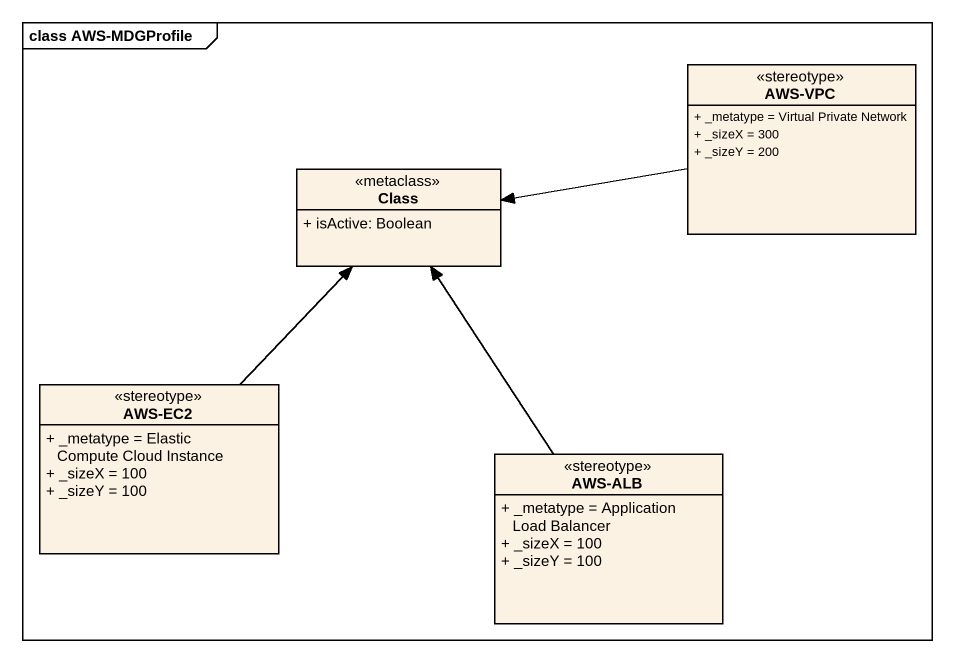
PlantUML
@startuml
mainframe class AWS-MDGProfile
hide circle
hide empty members
skinparam classAttributeIconSize 0
class "AWS-VPC" as AWS_VPC <<stereotype>> {
  + _metatype = Virtual Private Network
  + _sizeX = 300
  + _sizeY = 200
}
class "Class" as Class_ <<metaclass>> {
  + isActive: Boolean
}
class "AWS-EC2" as AWS_EC2 <<stereotype>> {
  + _metatype = Elastic Compute Cloud Instance
  + _sizeX = 100
  + _sizeY = 100
}
class "AWS-ALB" as AWS_ALB <<stereotype>> {
  + _metatype = Application Load Balancer
  + _sizeX = 100
  + _sizeY = 100
}
AWS_VPC -left-> Class_
AWS_EC2 -up-> Class_
AWS_ALB -up-> Class_
@enduml
